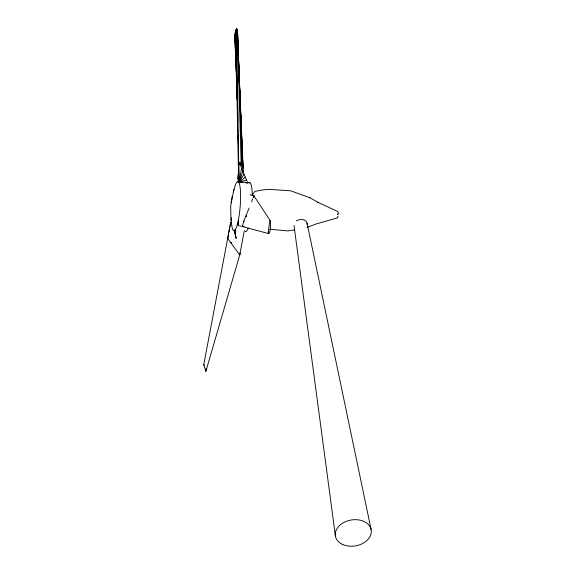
<?xml version="1.0" encoding="UTF-8"?>
<svg xmlns="http://www.w3.org/2000/svg" width="575" height="575" viewBox="0 0 575 575"><rect width="100%" height="100%" fill="white"/><g stroke="black" fill="none" stroke-linecap="round" stroke-linejoin="round"><path stroke-width="0.86" d="M206.195 368.604L205.864 371.385L203.787 364.399L230.783 222.079L229.993 226.313M270.056 220.441C272.442 231.064 265.37 244.001 270.056 220.441L253.819 195.73L250.032 194.738M268.331 231.488L268.295 233.249M236.62 77.848L234.658 34.859C234.794 33.832 236.505 25.76 237.461 30.331L242.312 165.643L243.182 168.662L243.132 171.724L242.758 171.53M238.488 220.34L238.115 225.458L238.532 220.34M243.419 226.665L242.449 226.593L243.577 221.476L249.126 208.035M253.668 197.52L253.819 195.73L253.424 195.629M237.482 30.001L242.384 165.521L241.133 163.667L239.588 162.732L238.611 162.66L238.33 165.097L235.721 30.655M233.881 189.398L230.683 205.764L230.978 219.585M238.244 170.531L238.69 167.426M237.389 179.4L238.273 173.722M238.963 163.904L238.345 163.976L238.912 164.004L238.345 163.976L238.611 162.66L238.927 182.275L242.65 182.57L239.308 182.304L241.471 168.489M232.221 196.255L231.092 202.831M235.585 229.813L234.988 233.004L234.399 230.065M205.864 371.385L239.753 254.969L244.31 230.618M239.538 254.646L239.746 254.948L240.113 253.05M227.973 237.303L228.505 233.924M228.836 232.228L229.662 228.002M337.755 214.533L337.913 213.936L337.748 214.475M237.18 31.28L237.489 38.417L237.461 30.331L242.722 166.319L242.283 166.858L242.902 167.131L238.345 54.747M246.416 180.025L239.308 182.304L242.708 171.372M253.618 196.298L253.69 195.716M253.259 197.283L253.819 195.73M251.512 201.897L252.705 198.835M237.727 182.016L238.877 179.184M241.795 165.456L242.039 164.932M242.449 226.593L242.693 225.68L242.801 226.643L268.496 233.579M238.445 163.063L239.588 162.732L240.343 163.048L240.077 163.429M235.966 29.677L236.411 28.879M238.611 162.66L239.308 182.304L243.944 174.254M252.195 194.86L254.826 191.475L262.042 190.002L268.999 189.347L290.785 190.835L310.076 197.822M203.866 364.306L203.866 365.333M234.952 34.55L236.037 64.357M239.991 163.408L240.343 163.048M239.308 182.304L245.18 177.143M246.438 215.898L245.525 216.638L246.388 216.373M244.123 221.174L243.577 221.476L244.138 221.49M238.682 162.84L236.699 28.75M307.302 227.333L316.25 223.927L337.467 217.875M294.63 229.885L287.938 230.913L269.668 229.238M244.123 226.536L242.743 226.629M227.714 237.763L228.879 240.127L239.753 254.969L239.559 254.006M247.653 182.907L245.985 182.785L247.674 182.958L239.401 162.718M240.752 182.016L249.952 182.757M239.25 225.752L241.522 226.349M242.132 166.153L242.722 166.319M242.226 166.915L242.902 167.131L240.645 113.505M309.422 197.455L318.262 202.515L317.788 202.249L338.05 211.679L338.287 213.814M239.588 162.732L240.228 165.607M307.036 223.071L371.112 529.51M294.026 225.58L335.455 536.396M236.124 66.147L236.627 76.87M236.922 83.131L237.166 88.493M236.864 83.217L237.188 90.383M238.158 53.583L237.763 44.663L238.122 53.626M238.352 58.039L238.776 67.857M238.898 70.531L243.182 168.662M238.345 58.988L238.726 67.922M238.912 72.392L239.969 97.419M240.077 100.1L240.53 110.824M237.367 30.662L237.662 37.799M237.77 40.473L238.273 52.965M234.859 34.248L237.188 99.417M237.41 105.671L237.755 115.489M237.353 29.224L241.133 163.667M235.556 31.654L236.62 74.556M236.663 76.346L237.238 99.576M237.389 105.836L237.77 121.03M238.122 135.326L238.345 144.268M243.433 170.94L243.462 172.399M233.543 191.748A24.574 4.291 -85.4 0 1 240.278 188.751A24.574 4.291 -85.4 0 1 236.958 225.803A24.574 4.291 -85.4 0 1 231.215 217.752M248.817 182.915A24.574 4.291 -85.4 0 1 252.303 195.543M248.228 228.023A24.574 4.291 -85.4 0 1 245.266 231.473M296.412 220.893A6.627 4.787 -9.7 0 1 303.693 219.844A6.627 4.787 -9.7 0 1 307.072 224.322M252.368 194.961A12.923 2.257 -85.4 0 1 252.928 195.277M338.064 216.207A3.148 0.546 -85.4 0 1 337.618 217.738M231.488 218.694L231.157 220.39L231.488 218.694M231.725 242.815L230.942 242.923L231.725 242.83M234.995 233.026L234.348 230.093L236.181 238.51L234.995 233.026M342.621 544.467A18.163 13.132 -9.7 0 0 371.213 532.953A18.163 13.132 -9.7 0 0 346.021 521.439A18.163 13.132 -9.7 0 0 342.621 544.467"/></g></svg>
